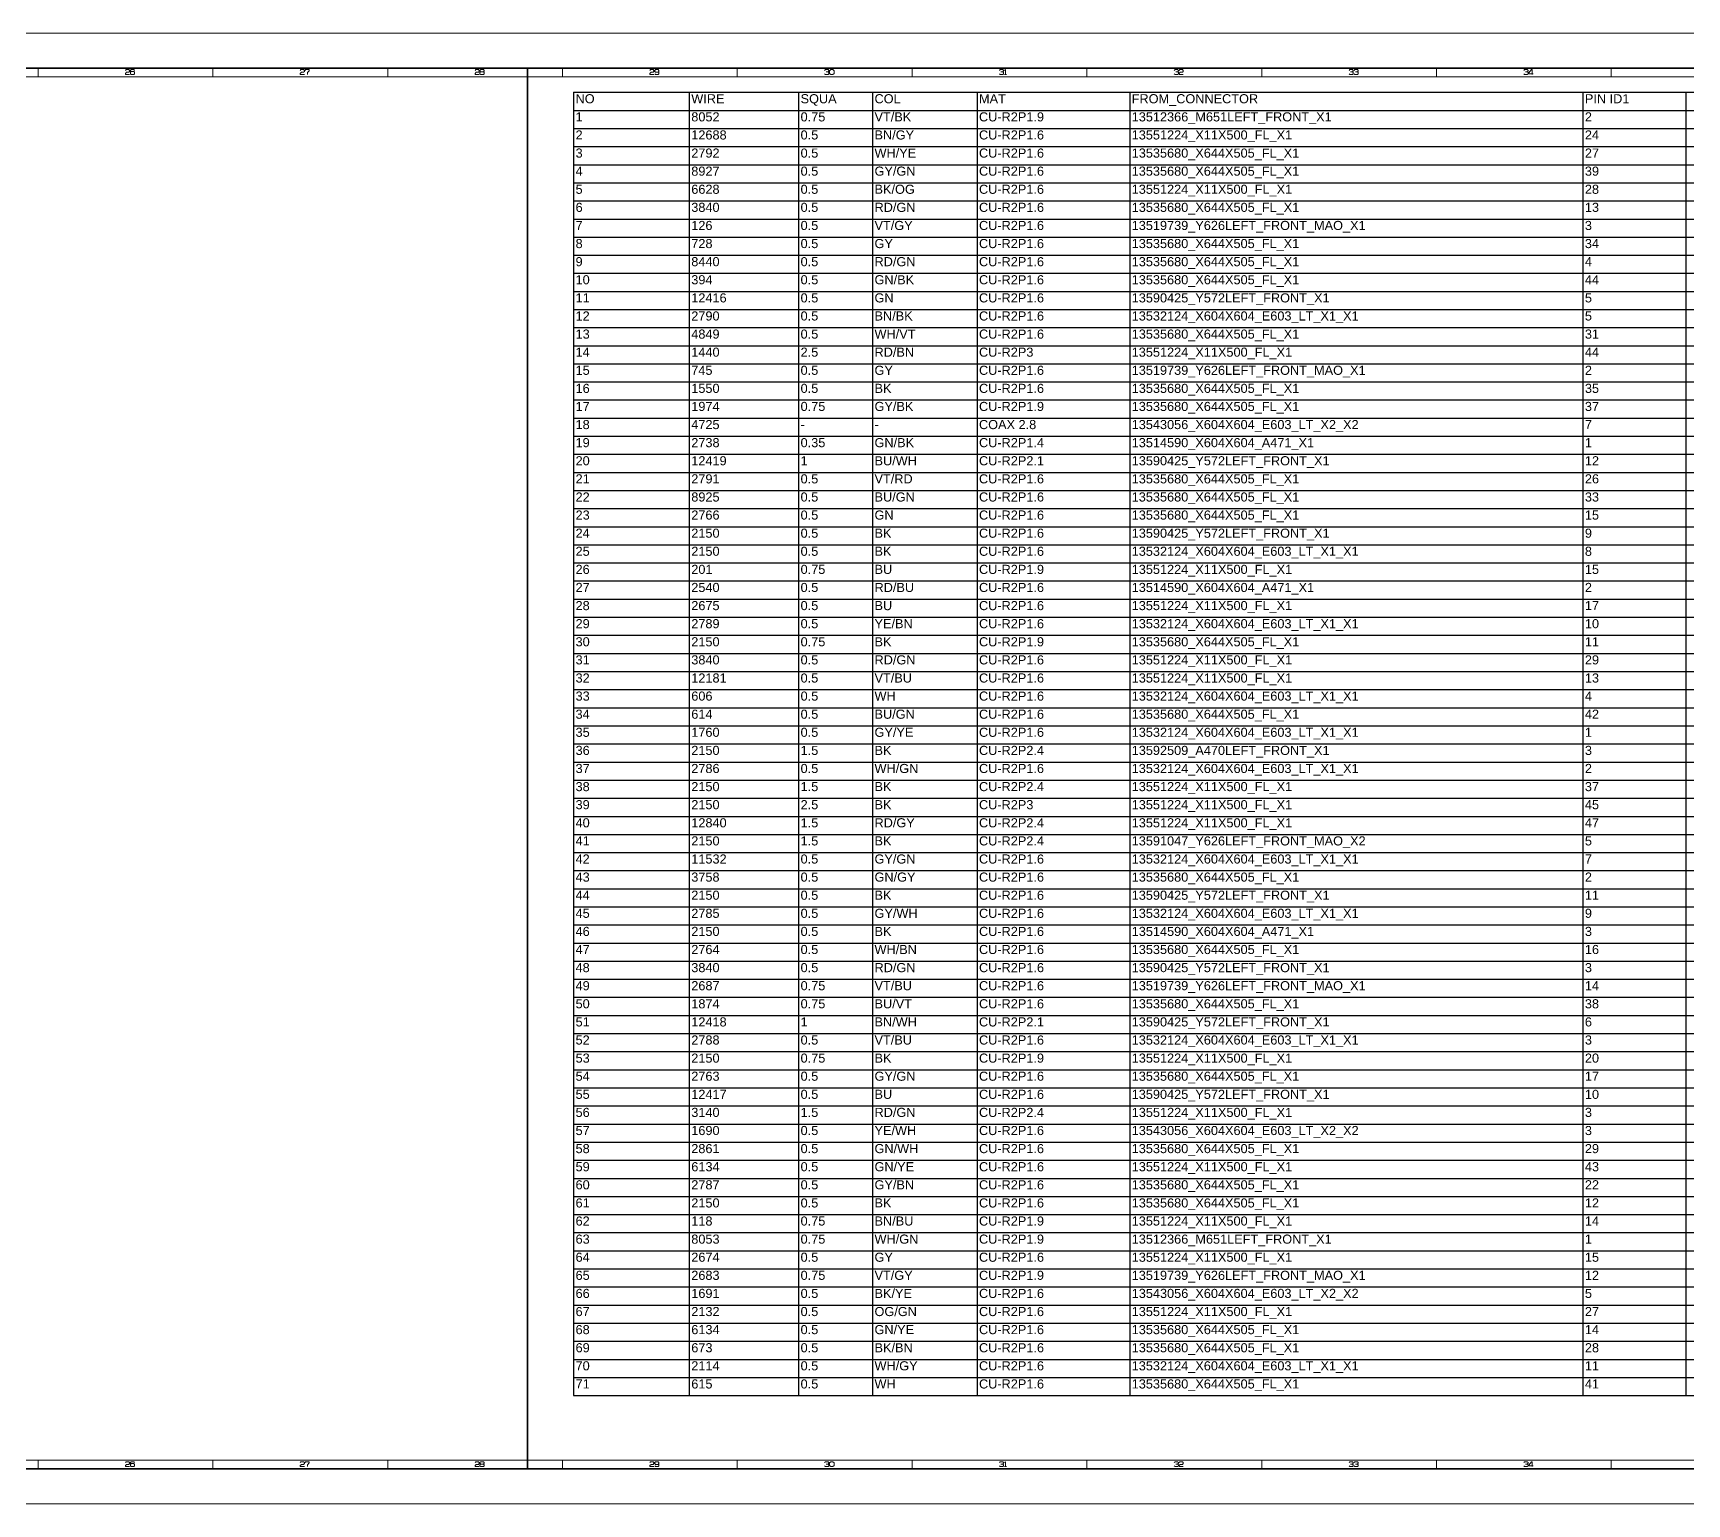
# Model space of a CAD drawing. Header units: millimetres. Extents: x 0 to 174, y 0 to 33.
# Drawn here: x 99.1 to 136.35, y 0 to 33.11 of the extents above; entities that cross this region are included whole.
import ezdxf

# ---------------------------------------------------------------- set-up
doc = ezdxf.new("R2010")
doc.units = ezdxf.units.MM
doc.layers.add('CIRCUIT_TABLE_GRID', color=7, linetype='Continuous')
doc.layers.add('CIRCUIT_TABLE_TEXT', color=7, linetype='Continuous')
doc.layers.add('PDF_Geomertry', color=7, linetype='Continuous', true_color=0x405f80)
doc.styles.get("Standard").update_dxf_attribs({"font": 'arial.ttf'})

msp = doc.modelspace()

# ---------------------------------------------------------------- linework, layer by layer
at = {"layer": 'CIRCUIT_TABLE_GRID'}
for p, q in [((111.274, 31.779), (111.274, 2.44)), ((111.274, 31.779), (154.857, 31.779)), ((113.88, 31.779), (113.88, 2.44)), ((116.342, 31.779), (116.342, 2.44)), ((118.007, 31.779), (118.007, 2.44)), ((120.36, 31.779), (120.36, 2.44)), ((123.799, 31.779), (123.799, 2.44)), ((134.006, 31.779), (134.006, 2.44)), ((136.323, 31.779), (136.323, 2.44)), ((111.274, 31.371), (154.857, 31.371)), ((111.274, 30.964), (154.857, 30.964)), ((111.274, 30.556), (154.857, 30.556)), ((111.274, 30.149), (154.857, 30.149)), ((111.274, 29.741), (154.857, 29.741)), ((111.274, 29.334), (154.857, 29.334)), ((111.274, 28.926), (154.857, 28.926)), ((111.274, 28.519), (154.857, 28.519)), ((111.274, 28.111), (154.857, 28.111)), ((111.274, 27.704), (154.857, 27.704)), ((111.274, 27.296), (154.857, 27.296)), ((111.274, 26.889), (154.857, 26.889)), ((111.274, 26.481), (154.857, 26.481)), ((111.274, 26.074), (154.857, 26.074)), ((111.274, 25.666), (154.857, 25.666)), ((111.274, 25.259), (154.857, 25.259)), ((111.274, 24.852), (154.857, 24.852)), ((111.274, 24.444), (154.857, 24.444)), ((111.274, 24.037), (154.857, 24.037)), ((111.274, 23.629), (154.857, 23.629)), ((111.274, 23.222), (154.857, 23.222)), ((111.274, 22.814), (154.857, 22.814)), ((111.274, 22.407), (154.857, 22.407)), ((111.274, 21.999), (154.857, 21.999)), ((111.274, 21.592), (154.857, 21.592)), ((111.274, 21.184), (154.857, 21.184)), ((111.274, 20.777), (154.857, 20.777)), ((111.274, 20.369), (154.857, 20.369)), ((111.274, 19.962), (154.857, 19.962)), ((111.274, 19.554), (154.857, 19.554)), ((111.274, 19.147), (154.857, 19.147)), ((111.274, 18.739), (154.857, 18.739)), ((111.274, 18.332), (154.857, 18.332)), ((111.274, 17.924), (154.857, 17.924)), ((111.274, 17.517), (154.857, 17.517)), ((111.274, 17.109), (154.857, 17.109)), ((111.274, 16.702), (154.857, 16.702)), ((111.274, 16.294), (154.857, 16.294)), ((111.274, 15.887), (154.857, 15.887)), ((111.274, 15.479), (154.857, 15.479)), ((111.274, 15.072), (154.857, 15.072)), ((111.274, 14.664), (154.857, 14.664)), ((111.274, 14.257), (154.857, 14.257)), ((111.274, 13.849), (154.857, 13.849)), ((111.274, 13.442), (154.857, 13.442)), ((111.274, 13.034), (154.857, 13.034)), ((111.274, 12.627), (154.857, 12.627)), ((111.274, 12.219), (154.857, 12.219)), ((111.274, 11.812), (154.857, 11.812)), ((111.274, 11.405), (154.857, 11.405)), ((111.274, 10.997), (154.857, 10.997)), ((111.274, 10.59), (154.857, 10.59)), ((111.274, 10.182), (154.857, 10.182)), ((111.274, 9.775), (154.857, 9.775)), ((111.274, 9.367), (154.857, 9.367)), ((111.274, 8.96), (154.857, 8.96)), ((111.274, 8.552), (154.857, 8.552)), ((111.274, 8.145), (154.857, 8.145)), ((111.274, 7.737), (154.857, 7.737)), ((111.274, 7.33), (154.857, 7.33)), ((111.274, 6.922), (154.857, 6.922)), ((111.274, 6.515), (154.857, 6.515)), ((111.274, 6.107), (154.857, 6.107)), ((111.274, 5.7), (154.857, 5.7)), ((111.274, 5.292), (154.857, 5.292)), ((111.274, 4.885), (154.857, 4.885)), ((111.274, 4.477), (154.857, 4.477)), ((111.274, 4.07), (154.857, 4.07)), ((111.274, 3.662), (154.857, 3.662)), ((111.274, 3.255), (154.857, 3.255)), ((111.274, 2.847), (154.857, 2.847)), ((111.274, 2.44), (154.857, 2.44))]:
    msp.add_line(p, q, dxfattribs=at)
at = {"layer": 'PDF_Geomertry', "color": 7, "lineweight": 13}
for points in [[(0, 33.111), (173.622, 33.111)], [(173.622, 33.111), (173.622, 0.001), (0, 0.001), (0, 33.111)], [(99.213, 32.127), (99.213, 32.324)], [(101.181, 32.272), (101.198, 32.288), (101.257, 32.288), (101.274, 32.272), (101.274, 32.246), (101.257, 32.229), (101.206, 32.229), (101.181, 32.204), (101.181, 32.179), (101.274, 32.179)], [(101.384, 32.272), (101.367, 32.288), (101.308, 32.288), (101.292, 32.272), (101.292, 32.196), (101.308, 32.179), (101.367, 32.179), (101.384, 32.196), (101.384, 32.229), (101.367, 32.246), (101.308, 32.246), (101.292, 32.229)], [(103.15, 32.127), (103.15, 32.324)], [(105.118, 32.272), (105.135, 32.288), (105.194, 32.288), (105.211, 32.272), (105.211, 32.246), (105.194, 32.229), (105.143, 32.229), (105.118, 32.204), (105.118, 32.179), (105.211, 32.179)], [(105.229, 32.263), (105.229, 32.288), (105.321, 32.288), (105.321, 32.263), (105.279, 32.221), (105.279, 32.179)], [(107.087, 32.127), (107.087, 32.324)], [(109.055, 32.272), (109.072, 32.288), (109.131, 32.288), (109.148, 32.272), (109.148, 32.246), (109.131, 32.229), (109.08, 32.229), (109.055, 32.204), (109.055, 32.179), (109.148, 32.179)], [(109.183, 32.238), (109.166, 32.221), (109.166, 32.196), (109.183, 32.179), (109.242, 32.179), (109.258, 32.196), (109.258, 32.221), (109.242, 32.238)], [(111.024, 32.127), (111.024, 32.324)], [(112.992, 32.272), (113.009, 32.288), (113.068, 32.288), (113.085, 32.272), (113.085, 32.246), (113.068, 32.229), (113.018, 32.229), (112.992, 32.204), (112.992, 32.179), (113.085, 32.179)], [(113.195, 32.246), (113.179, 32.229), (113.12, 32.229), (113.103, 32.246), (113.103, 32.272), (113.12, 32.288), (113.179, 32.288), (113.195, 32.272), (113.195, 32.196), (113.179, 32.179), (113.12, 32.179), (113.103, 32.196)], [(114.961, 32.127), (114.961, 32.324)], [(116.929, 32.272), (116.946, 32.288), (117.005, 32.288), (117.022, 32.272), (117.022, 32.255), (117.005, 32.238), (116.963, 32.238), (117.005, 32.238), (117.022, 32.221), (117.022, 32.196), (117.005, 32.179), (116.946, 32.179), (116.929, 32.196)], [(118.898, 32.127), (118.898, 32.324)], [(120.866, 32.272), (120.883, 32.288), (120.942, 32.288), (120.959, 32.272), (120.959, 32.255), (120.942, 32.238), (120.9, 32.238), (120.942, 32.238), (120.959, 32.221), (120.959, 32.196), (120.942, 32.179), (120.883, 32.179), (120.866, 32.196)], [(120.977, 32.272), (121.002, 32.288), (121.002, 32.179)], [(120.977, 32.179), (121.027, 32.179)], [(122.835, 32.127), (122.835, 32.324)], [(124.803, 32.272), (124.82, 32.288), (124.879, 32.288), (124.896, 32.272), (124.896, 32.255), (124.879, 32.238), (124.837, 32.238), (124.879, 32.238), (124.896, 32.221), (124.896, 32.196), (124.879, 32.179), (124.82, 32.179), (124.803, 32.196)], [(124.914, 32.272), (124.931, 32.288), (124.99, 32.288), (125.007, 32.272), (125.007, 32.246), (124.99, 32.229), (124.939, 32.229), (124.914, 32.204), (124.914, 32.179), (125.007, 32.179)], [(126.772, 32.127), (126.772, 32.324)], [(128.74, 32.272), (128.757, 32.288), (128.816, 32.288), (128.833, 32.272), (128.833, 32.255), (128.816, 32.238), (128.774, 32.238), (128.816, 32.238), (128.833, 32.221), (128.833, 32.196), (128.816, 32.179), (128.757, 32.179), (128.74, 32.196)], [(128.851, 32.272), (128.868, 32.288), (128.927, 32.288), (128.943, 32.272), (128.943, 32.255), (128.927, 32.238), (128.884, 32.238), (128.927, 32.238), (128.943, 32.221), (128.943, 32.196), (128.927, 32.179), (128.868, 32.179), (128.851, 32.196)], [(130.709, 32.127), (130.709, 32.324)], [(132.677, 32.272), (132.694, 32.288), (132.753, 32.288), (132.77, 32.272), (132.77, 32.255), (132.753, 32.238), (132.711, 32.238), (132.753, 32.238), (132.77, 32.221), (132.77, 32.196), (132.753, 32.179), (132.694, 32.179), (132.677, 32.196)], [(132.864, 32.179), (132.864, 32.288), (132.847, 32.288), (132.788, 32.213), (132.788, 32.196), (132.889, 32.196)], [(134.646, 32.127), (134.646, 32.324)], [(99.213, 0.985), (99.213, 0.788)], [(101.181, 0.933), (101.198, 0.95), (101.257, 0.95), (101.274, 0.933), (101.274, 0.908), (101.257, 0.891), (101.206, 0.891), (101.181, 0.866), (101.181, 0.84), (101.274, 0.84)], [(101.384, 0.933), (101.367, 0.95), (101.308, 0.95), (101.292, 0.933), (101.292, 0.857), (101.308, 0.84), (101.367, 0.84), (101.384, 0.857), (101.384, 0.891), (101.367, 0.908), (101.308, 0.908), (101.292, 0.891)], [(103.15, 0.985), (103.15, 0.788)], [(105.118, 0.933), (105.135, 0.95), (105.194, 0.95), (105.211, 0.933), (105.211, 0.908), (105.194, 0.891), (105.143, 0.891), (105.118, 0.866), (105.118, 0.84), (105.211, 0.84)], [(105.229, 0.925), (105.229, 0.95), (105.321, 0.95), (105.321, 0.925), (105.279, 0.883), (105.279, 0.84)], [(107.087, 0.985), (107.087, 0.788)], [(109.055, 0.933), (109.072, 0.95), (109.131, 0.95), (109.148, 0.933), (109.148, 0.908), (109.131, 0.891), (109.08, 0.891), (109.055, 0.866), (109.055, 0.84), (109.148, 0.84)], [(109.183, 0.899), (109.166, 0.883), (109.166, 0.857), (109.183, 0.84), (109.242, 0.84), (109.258, 0.857), (109.258, 0.883), (109.242, 0.899)], [(111.024, 0.985), (111.024, 0.788)], [(112.992, 0.933), (113.009, 0.95), (113.068, 0.95), (113.085, 0.933), (113.085, 0.908), (113.068, 0.891), (113.018, 0.891), (112.992, 0.866), (112.992, 0.84), (113.085, 0.84)], [(113.195, 0.908), (113.179, 0.891), (113.12, 0.891), (113.103, 0.908), (113.103, 0.933), (113.12, 0.95), (113.179, 0.95), (113.195, 0.933), (113.195, 0.857), (113.179, 0.84), (113.12, 0.84), (113.103, 0.857)], [(114.961, 0.985), (114.961, 0.788)], [(116.929, 0.933), (116.946, 0.95), (117.005, 0.95), (117.022, 0.933), (117.022, 0.916), (117.005, 0.899), (116.963, 0.899), (117.005, 0.899), (117.022, 0.883), (117.022, 0.857), (117.005, 0.84), (116.946, 0.84), (116.929, 0.857)], [(118.898, 0.985), (118.898, 0.788)], [(120.866, 0.933), (120.883, 0.95), (120.942, 0.95), (120.959, 0.933), (120.959, 0.916), (120.942, 0.899), (120.9, 0.899), (120.942, 0.899), (120.959, 0.883), (120.959, 0.857), (120.942, 0.84), (120.883, 0.84), (120.866, 0.857)], [(120.977, 0.933), (121.002, 0.95), (121.002, 0.84)], [(120.977, 0.84), (121.027, 0.84)], [(122.835, 0.985), (122.835, 0.788)], [(124.803, 0.933), (124.82, 0.95), (124.879, 0.95), (124.896, 0.933), (124.896, 0.916), (124.879, 0.899), (124.837, 0.899), (124.879, 0.899), (124.896, 0.883), (124.896, 0.857), (124.879, 0.84), (124.82, 0.84), (124.803, 0.857)], [(124.914, 0.933), (124.931, 0.95), (124.99, 0.95), (125.007, 0.933), (125.007, 0.908), (124.99, 0.891), (124.939, 0.891), (124.914, 0.866), (124.914, 0.84), (125.007, 0.84)], [(126.772, 0.985), (126.772, 0.788)], [(128.74, 0.933), (128.757, 0.95), (128.816, 0.95), (128.833, 0.933), (128.833, 0.916), (128.816, 0.899), (128.774, 0.899), (128.816, 0.899), (128.833, 0.883), (128.833, 0.857), (128.816, 0.84), (128.757, 0.84), (128.74, 0.857)], [(128.851, 0.933), (128.868, 0.95), (128.927, 0.95), (128.943, 0.933), (128.943, 0.916), (128.927, 0.899), (128.884, 0.899), (128.927, 0.899), (128.943, 0.883), (128.943, 0.857), (128.927, 0.84), (128.868, 0.84), (128.851, 0.857)], [(130.709, 0.985), (130.709, 0.788)], [(132.677, 0.933), (132.694, 0.95), (132.753, 0.95), (132.77, 0.933), (132.77, 0.916), (132.753, 0.899), (132.711, 0.899), (132.753, 0.899), (132.77, 0.883), (132.77, 0.857), (132.753, 0.84), (132.694, 0.84), (132.677, 0.857)], [(132.864, 0.84), (132.864, 0.95), (132.847, 0.95), (132.788, 0.874), (132.788, 0.857), (132.889, 0.857)], [(134.646, 0.985), (134.646, 0.788)]]:
    msp.add_lwpolyline(points, dxfattribs=at)
at = {"layer": 'PDF_Geomertry', "color": 7, "lineweight": 35}
msp.add_lwpolyline([(0.787, 0.788), (0.787, 32.324), (172.835, 32.324), (172.835, 0.788)], close=True, dxfattribs=at)
at = {"layer": 'PDF_Geomertry', "color": 7, "lineweight": 13}
for points in [[(0.984, 0.985), (0.984, 32.127), (172.638, 32.127), (172.638, 0.985)], [(109.183, 32.288), (109.242, 32.288), (109.258, 32.272), (109.258, 32.255), (109.242, 32.238), (109.183, 32.238), (109.166, 32.255), (109.166, 32.272), (109.183, 32.288)], [(117.065, 32.288), (117.116, 32.288), (117.141, 32.263), (117.141, 32.204), (117.116, 32.179), (117.065, 32.179), (117.04, 32.204), (117.04, 32.263), (117.065, 32.288)], [(109.183, 0.95), (109.242, 0.95), (109.258, 0.933), (109.258, 0.916), (109.242, 0.899), (109.183, 0.899), (109.166, 0.916), (109.166, 0.933), (109.183, 0.95)], [(117.065, 0.95), (117.116, 0.95), (117.141, 0.925), (117.141, 0.866), (117.116, 0.84), (117.065, 0.84), (117.04, 0.866), (117.04, 0.925), (117.065, 0.95)]]:
    msp.add_lwpolyline(points, close=True, dxfattribs=at)
at = {"layer": 'PDF_Geomertry', "color": 7, "lineweight": 35}
msp.add_lwpolyline([(110.236, 0.788), (110.236, 32.324)], dxfattribs=at)

# ---------------------------------------------------------------- texts
at = {"layer": 'CIRCUIT_TABLE_TEXT', "char_height": 0.205, "attachment_point": 1}
for s, insert, width in [('NO', (111.319, 31.736), 2.52627), ('WIRE', (113.925, 31.736), 2.38148), ('SQUA', (116.387, 31.736), 1.58512), ('COL', (118.052, 31.736), 2.27288), ('MAT', (120.405, 31.736), 3.35883), ('FROM_CONNECTOR', (123.844, 31.736), 10.12789), ('PIN ID1', (134.051, 31.736), 2.23668), ('1', (111.319, 31.328), 2.52627), ('8052', (113.925, 31.328), 2.38148), ('0.75', (116.387, 31.328), 1.58512), ('VT/BK', (118.052, 31.328), 2.27288), ('CU-R2P1.9', (120.405, 31.328), 3.35883), ('13512366_M651LEFT_FRONT_X1', (123.844, 31.328), 10.12789), ('2', (134.051, 31.328), 2.23668), ('2', (111.319, 30.921), 2.52627), ('12688', (113.925, 30.921), 2.38148), ('0.5', (116.387, 30.921), 1.58512), ('BN/GY', (118.052, 30.921), 2.27288), ('CU-R2P1.6', (120.405, 30.921), 3.35883), ('13551224_X11X500_FL_X1', (123.844, 30.921), 10.12789), ('24', (134.051, 30.921), 2.23668), ('3', (111.319, 30.513), 2.52627), ('2792', (113.925, 30.513), 2.38148), ('0.5', (116.387, 30.513), 1.58512), ('WH/YE', (118.052, 30.513), 2.27288), ('CU-R2P1.6', (120.405, 30.513), 3.35883), ('13535680_X644X505_FL_X1', (123.844, 30.513), 10.12789), ('27', (134.051, 30.513), 2.23668), ('4', (111.319, 30.106), 2.52627), ('8927', (113.925, 30.106), 2.38148), ('0.5', (116.387, 30.106), 1.58512), ('GY/GN', (118.052, 30.106), 2.27288), ('CU-R2P1.6', (120.405, 30.106), 3.35883), ('13535680_X644X505_FL_X1', (123.844, 30.106), 10.12789), ('39', (134.051, 30.106), 2.23668), ('5', (111.319, 29.698), 2.52627), ('6628', (113.925, 29.698), 2.38148), ('0.5', (116.387, 29.698), 1.58512), ('BK/OG', (118.052, 29.698), 2.27288), ('CU-R2P1.6', (120.405, 29.698), 3.35883), ('13551224_X11X500_FL_X1', (123.844, 29.698), 10.12789), ('28', (134.051, 29.698), 2.23668), ('6', (111.319, 29.291), 2.52627), ('3840', (113.925, 29.291), 2.38148), ('0.5', (116.387, 29.291), 1.58512), ('RD/GN', (118.052, 29.291), 2.27288), ('CU-R2P1.6', (120.405, 29.291), 3.35883), ('13535680_X644X505_FL_X1', (123.844, 29.291), 10.12789), ('13', (134.051, 29.291), 2.23668), ('7', (111.319, 28.883), 2.52627), ('126', (113.925, 28.883), 2.38148), ('0.5', (116.387, 28.883), 1.58512), ('VT/GY', (118.052, 28.883), 2.27288), ('CU-R2P1.6', (120.405, 28.883), 3.35883), ('13519739_Y626LEFT_FRONT_MAO_X1', (123.844, 28.883), 10.12789), ('3', (134.051, 28.883), 2.23668), ('8', (111.319, 28.476), 2.52627), ('728', (113.925, 28.476), 2.38148), ('0.5', (116.387, 28.476), 1.58512), ('GY', (118.052, 28.476), 2.27288), ('CU-R2P1.6', (120.405, 28.476), 3.35883), ('13535680_X644X505_FL_X1', (123.844, 28.476), 10.12789), ('34', (134.051, 28.476), 2.23668), ('9', (111.319, 28.068), 2.52627), ('8440', (113.925, 28.068), 2.38148), ('0.5', (116.387, 28.068), 1.58512), ('RD/GN', (118.052, 28.068), 2.27288), ('CU-R2P1.6', (120.405, 28.068), 3.35883), ('13535680_X644X505_FL_X1', (123.844, 28.068), 10.12789), ('4', (134.051, 28.068), 2.23668), ('10', (111.319, 27.661), 2.52627), ('394', (113.925, 27.661), 2.38148), ('0.5', (116.387, 27.661), 1.58512), ('GN/BK', (118.052, 27.661), 2.27288), ('CU-R2P1.6', (120.405, 27.661), 3.35883), ('13535680_X644X505_FL_X1', (123.844, 27.661), 10.12789), ('44', (134.051, 27.661), 2.23668), ('11', (111.319, 27.253), 2.52627), ('12416', (113.925, 27.253), 2.38148), ('0.5', (116.387, 27.253), 1.58512), ('GN', (118.052, 27.253), 2.27288), ('CU-R2P1.6', (120.405, 27.253), 3.35883), ('13590425_Y572LEFT_FRONT_X1', (123.844, 27.253), 10.12789), ('5', (134.051, 27.253), 2.23668), ('12', (111.319, 26.846), 2.52627), ('2790', (113.925, 26.846), 2.38148), ('0.5', (116.387, 26.846), 1.58512), ('BN/BK', (118.052, 26.846), 2.27288), ('CU-R2P1.6', (120.405, 26.846), 3.35883), ('13532124_X604X604_E603_LT_X1_X1', (123.844, 26.846), 10.12789), ('5', (134.051, 26.846), 2.23668), ('WH/VT', (118.052, 26.438), 2.27288), ('13', (111.319, 26.438), 2.52627), ('4849', (113.925, 26.438), 2.38148), ('0.5', (116.387, 26.438), 1.58512), ('CU-R2P1.6', (120.405, 26.438), 3.35883), ('13535680_X644X505_FL_X1', (123.844, 26.438), 10.12789), ('31', (134.051, 26.438), 2.23668), ('14', (111.319, 26.031), 2.52627), ('1440', (113.925, 26.031), 2.38148), ('2.5', (116.387, 26.031), 1.58512), ('RD/BN', (118.052, 26.031), 2.27288), ('CU-R2P3', (120.405, 26.031), 3.35883), ('13551224_X11X500_FL_X1', (123.844, 26.031), 10.12789), ('44', (134.051, 26.031), 2.23668), ('15', (111.319, 25.623), 2.52627), ('745', (113.925, 25.623), 2.38148), ('0.5', (116.387, 25.623), 1.58512), ('GY', (118.052, 25.623), 2.27288), ('CU-R2P1.6', (120.405, 25.623), 3.35883), ('13519739_Y626LEFT_FRONT_MAO_X1', (123.844, 25.623), 10.12789), ('2', (134.051, 25.623), 2.23668), ('16', (111.319, 25.216), 2.52627), ('1550', (113.925, 25.216), 2.38148), ('0.5', (116.387, 25.216), 1.58512), ('BK', (118.052, 25.216), 2.27288), ('CU-R2P1.6', (120.405, 25.216), 3.35883), ('13535680_X644X505_FL_X1', (123.844, 25.216), 10.12789), ('35', (134.051, 25.216), 2.23668), ('17', (111.319, 24.809), 2.52627), ('1974', (113.925, 24.809), 2.38148), ('0.75', (116.387, 24.809), 1.58512), ('GY/BK', (118.052, 24.809), 2.27288), ('CU-R2P1.9', (120.405, 24.809), 3.35883), ('13535680_X644X505_FL_X1', (123.844, 24.809), 10.12789), ('37', (134.051, 24.809), 2.23668), ('18', (111.319, 24.401), 2.52627), ('4725', (113.925, 24.401), 2.38148), ('-', (116.387, 24.401), 1.58512), ('-', (118.052, 24.401), 2.27288), ('COAX 2.8', (120.405, 24.401), 3.35883), ('13543056_X604X604_E603_LT_X2_X2', (123.844, 24.401), 10.12789), ('7', (134.051, 24.401), 2.23668), ('19', (111.319, 23.994), 2.52627), ('2738', (113.925, 23.994), 2.38148), ('0.35', (116.387, 23.994), 1.58512), ('GN/BK', (118.052, 23.994), 2.27288), ('CU-R2P1.4', (120.405, 23.994), 3.35883), ('13514590_X604X604_A471_X1', (123.844, 23.994), 10.12789), ('1', (134.051, 23.994), 2.23668), ('20', (111.319, 23.586), 2.52627), ('12419', (113.925, 23.586), 2.38148), ('1', (116.387, 23.586), 1.58512), ('BU/WH', (118.052, 23.586), 2.27288), ('CU-R2P2.1', (120.405, 23.586), 3.35883), ('13590425_Y572LEFT_FRONT_X1', (123.844, 23.586), 10.12789), ('12', (134.051, 23.586), 2.23668), ('21', (111.319, 23.179), 2.52627), ('2791', (113.925, 23.179), 2.38148), ('0.5', (116.387, 23.179), 1.58512), ('VT/RD', (118.052, 23.179), 2.27288), ('CU-R2P1.6', (120.405, 23.179), 3.35883), ('13535680_X644X505_FL_X1', (123.844, 23.179), 10.12789), ('26', (134.051, 23.179), 2.23668), ('22', (111.319, 22.771), 2.52627), ('8925', (113.925, 22.771), 2.38148), ('0.5', (116.387, 22.771), 1.58512), ('BU/GN', (118.052, 22.771), 2.27288), ('CU-R2P1.6', (120.405, 22.771), 3.35883), ('13535680_X644X505_FL_X1', (123.844, 22.771), 10.12789), ('33', (134.051, 22.771), 2.23668), ('23', (111.319, 22.364), 2.52627), ('2766', (113.925, 22.364), 2.38148), ('0.5', (116.387, 22.364), 1.58512), ('GN', (118.052, 22.364), 2.27288), ('CU-R2P1.6', (120.405, 22.364), 3.35883), ('13535680_X644X505_FL_X1', (123.844, 22.364), 10.12789), ('15', (134.051, 22.364), 2.23668), ('24', (111.319, 21.956), 2.52627), ('2150', (113.925, 21.956), 2.38148), ('0.5', (116.387, 21.956), 1.58512), ('BK', (118.052, 21.956), 2.27288), ('CU-R2P1.6', (120.405, 21.956), 3.35883), ('13590425_Y572LEFT_FRONT_X1', (123.844, 21.956), 10.12789), ('9', (134.051, 21.956), 2.23668), ('25', (111.319, 21.549), 2.52627), ('2150', (113.925, 21.549), 2.38148), ('0.5', (116.387, 21.549), 1.58512), ('BK', (118.052, 21.549), 2.27288), ('CU-R2P1.6', (120.405, 21.549), 3.35883), ('13532124_X604X604_E603_LT_X1_X1', (123.844, 21.549), 10.12789), ('8', (134.051, 21.549), 2.23668), ('26', (111.319, 21.141), 2.52627), ('201', (113.925, 21.141), 2.38148), ('0.75', (116.387, 21.141), 1.58512), ('BU', (118.052, 21.141), 2.27288), ('CU-R2P1.9', (120.405, 21.141), 3.35883), ('13551224_X11X500_FL_X1', (123.844, 21.141), 10.12789), ('15', (134.051, 21.141), 2.23668), ('27', (111.319, 20.734), 2.52627), ('2540', (113.925, 20.734), 2.38148), ('0.5', (116.387, 20.734), 1.58512), ('RD/BU', (118.052, 20.734), 2.27288), ('CU-R2P1.6', (120.405, 20.734), 3.35883), ('13514590_X604X604_A471_X1', (123.844, 20.734), 10.12789), ('2', (134.051, 20.734), 2.23668), ('28', (111.319, 20.326), 2.52627), ('2675', (113.925, 20.326), 2.38148), ('0.5', (116.387, 20.326), 1.58512), ('BU', (118.052, 20.326), 2.27288), ('CU-R2P1.6', (120.405, 20.326), 3.35883), ('13551224_X11X500_FL_X1', (123.844, 20.326), 10.12789), ('17', (134.051, 20.326), 2.23668), ('29', (111.319, 19.919), 2.52627), ('2789', (113.925, 19.919), 2.38148), ('0.5', (116.387, 19.919), 1.58512), ('YE/BN', (118.052, 19.919), 2.27288), ('CU-R2P1.6', (120.405, 19.919), 3.35883), ('13532124_X604X604_E603_LT_X1_X1', (123.844, 19.919), 10.12789), ('10', (134.051, 19.919), 2.23668), ('30', (111.319, 19.511), 2.52627), ('2150', (113.925, 19.511), 2.38148), ('0.75', (116.387, 19.511), 1.58512), ('BK', (118.052, 19.511), 2.27288), ('CU-R2P1.9', (120.405, 19.511), 3.35883), ('13535680_X644X505_FL_X1', (123.844, 19.511), 10.12789), ('11', (134.051, 19.511), 2.23668), ('31', (111.319, 19.104), 2.52627), ('3840', (113.925, 19.104), 2.38148), ('0.5', (116.387, 19.104), 1.58512), ('RD/GN', (118.052, 19.104), 2.27288), ('CU-R2P1.6', (120.405, 19.104), 3.35883), ('13551224_X11X500_FL_X1', (123.844, 19.104), 10.12789), ('29', (134.051, 19.104), 2.23668), ('32', (111.319, 18.696), 2.52627), ('12181', (113.925, 18.696), 2.38148), ('0.5', (116.387, 18.696), 1.58512), ('VT/BU', (118.052, 18.696), 2.27288), ('CU-R2P1.6', (120.405, 18.696), 3.35883), ('13551224_X11X500_FL_X1', (123.844, 18.696), 10.12789), ('13', (134.051, 18.696), 2.23668), ('33', (111.319, 18.289), 2.52627), ('606', (113.925, 18.289), 2.38148), ('0.5', (116.387, 18.289), 1.58512), ('WH', (118.052, 18.289), 2.27288), ('CU-R2P1.6', (120.405, 18.289), 3.35883), ('13532124_X604X604_E603_LT_X1_X1', (123.844, 18.289), 10.12789), ('4', (134.051, 18.289), 2.23668), ('34', (111.319, 17.881), 2.52627), ('614', (113.925, 17.881), 2.38148), ('0.5', (116.387, 17.881), 1.58512), ('BU/GN', (118.052, 17.881), 2.27288), ('CU-R2P1.6', (120.405, 17.881), 3.35883), ('13535680_X644X505_FL_X1', (123.844, 17.881), 10.12789), ('42', (134.051, 17.881), 2.23668), ('35', (111.319, 17.474), 2.52627), ('1760', (113.925, 17.474), 2.38148), ('0.5', (116.387, 17.474), 1.58512), ('GY/YE', (118.052, 17.474), 2.27288), ('CU-R2P1.6', (120.405, 17.474), 3.35883), ('13532124_X604X604_E603_LT_X1_X1', (123.844, 17.474), 10.12789), ('1', (134.051, 17.474), 2.23668), ('36', (111.319, 17.066), 2.52627), ('2150', (113.925, 17.066), 2.38148), ('1.5', (116.387, 17.066), 1.58512), ('BK', (118.052, 17.066), 2.27288), ('CU-R2P2.4', (120.405, 17.066), 3.35883), ('13592509_A470LEFT_FRONT_X1', (123.844, 17.066), 10.12789), ('3', (134.051, 17.066), 2.23668), ('37', (111.319, 16.659), 2.52627), ('2786', (113.925, 16.659), 2.38148), ('0.5', (116.387, 16.659), 1.58512), ('WH/GN', (118.052, 16.659), 2.27288), ('CU-R2P1.6', (120.405, 16.659), 3.35883), ('13532124_X604X604_E603_LT_X1_X1', (123.844, 16.659), 10.12789), ('2', (134.051, 16.659), 2.23668), ('38', (111.319, 16.251), 2.52627), ('2150', (113.925, 16.251), 2.38148), ('1.5', (116.387, 16.251), 1.58512), ('BK', (118.052, 16.251), 2.27288), ('CU-R2P2.4', (120.405, 16.251), 3.35883), ('13551224_X11X500_FL_X1', (123.844, 16.251), 10.12789), ('37', (134.051, 16.251), 2.23668), ('39', (111.319, 15.844), 2.52627), ('2150', (113.925, 15.844), 2.38148), ('2.5', (116.387, 15.844), 1.58512), ('BK', (118.052, 15.844), 2.27288), ('CU-R2P3', (120.405, 15.844), 3.35883), ('13551224_X11X500_FL_X1', (123.844, 15.844), 10.12789), ('45', (134.051, 15.844), 2.23668), ('40', (111.319, 15.436), 2.52627), ('12840', (113.925, 15.436), 2.38148), ('1.5', (116.387, 15.436), 1.58512), ('RD/GY', (118.052, 15.436), 2.27288), ('CU-R2P2.4', (120.405, 15.436), 3.35883), ('13551224_X11X500_FL_X1', (123.844, 15.436), 10.12789), ('47', (134.051, 15.436), 2.23668), ('41', (111.319, 15.029), 2.52627), ('2150', (113.925, 15.029), 2.38148), ('1.5', (116.387, 15.029), 1.58512), ('BK', (118.052, 15.029), 2.27288), ('CU-R2P2.4', (120.405, 15.029), 3.35883), ('13591047_Y626LEFT_FRONT_MAO_X2', (123.844, 15.029), 10.12789), ('5', (134.051, 15.029), 2.23668), ('42', (111.319, 14.621), 2.52627), ('11532', (113.925, 14.621), 2.38148), ('0.5', (116.387, 14.621), 1.58512), ('GY/GN', (118.052, 14.621), 2.27288), ('CU-R2P1.6', (120.405, 14.621), 3.35883), ('13532124_X604X604_E603_LT_X1_X1', (123.844, 14.621), 10.12789), ('7', (134.051, 14.621), 2.23668), ('43', (111.319, 14.214), 2.52627), ('3758', (113.925, 14.214), 2.38148), ('0.5', (116.387, 14.214), 1.58512), ('GN/GY', (118.052, 14.214), 2.27288), ('CU-R2P1.6', (120.405, 14.214), 3.35883), ('13535680_X644X505_FL_X1', (123.844, 14.214), 10.12789), ('2', (134.051, 14.214), 2.23668), ('44', (111.319, 13.806), 2.52627), ('2150', (113.925, 13.806), 2.38148), ('0.5', (116.387, 13.806), 1.58512), ('BK', (118.052, 13.806), 2.27288), ('CU-R2P1.6', (120.405, 13.806), 3.35883), ('13590425_Y572LEFT_FRONT_X1', (123.844, 13.806), 10.12789), ('11', (134.051, 13.806), 2.23668), ('GY/WH', (118.052, 13.399), 2.27288), ('45', (111.319, 13.399), 2.52627), ('2785', (113.925, 13.399), 2.38148), ('0.5', (116.387, 13.399), 1.58512), ('CU-R2P1.6', (120.405, 13.399), 3.35883), ('13532124_X604X604_E603_LT_X1_X1', (123.844, 13.399), 10.12789), ('9', (134.051, 13.399), 2.23668), ('46', (111.319, 12.991), 2.52627), ('2150', (113.925, 12.991), 2.38148), ('0.5', (116.387, 12.991), 1.58512), ('BK', (118.052, 12.991), 2.27288), ('CU-R2P1.6', (120.405, 12.991), 3.35883), ('13514590_X604X604_A471_X1', (123.844, 12.991), 10.12789), ('3', (134.051, 12.991), 2.23668), ('47', (111.319, 12.584), 2.52627), ('2764', (113.925, 12.584), 2.38148), ('0.5', (116.387, 12.584), 1.58512), ('WH/BN', (118.052, 12.584), 2.27288), ('CU-R2P1.6', (120.405, 12.584), 3.35883), ('13535680_X644X505_FL_X1', (123.844, 12.584), 10.12789), ('16', (134.051, 12.584), 2.23668), ('48', (111.319, 12.176), 2.52627), ('3840', (113.925, 12.176), 2.38148), ('0.5', (116.387, 12.176), 1.58512), ('RD/GN', (118.052, 12.176), 2.27288), ('CU-R2P1.6', (120.405, 12.176), 3.35883), ('13590425_Y572LEFT_FRONT_X1', (123.844, 12.176), 10.12789), ('3', (134.051, 12.176), 2.23668), ('49', (111.319, 11.769), 2.52627), ('2687', (113.925, 11.769), 2.38148), ('0.75', (116.387, 11.769), 1.58512), ('VT/BU', (118.052, 11.769), 2.27288), ('CU-R2P1.6', (120.405, 11.769), 3.35883), ('13519739_Y626LEFT_FRONT_MAO_X1', (123.844, 11.769), 10.12789), ('14', (134.051, 11.769), 2.23668), ('50', (111.319, 11.362), 2.52627), ('1874', (113.925, 11.362), 2.38148), ('0.75', (116.387, 11.362), 1.58512), ('BU/VT', (118.052, 11.362), 2.27288), ('CU-R2P1.6', (120.405, 11.362), 3.35883), ('13535680_X644X505_FL_X1', (123.844, 11.362), 10.12789), ('38', (134.051, 11.362), 2.23668), ('51', (111.319, 10.954), 2.52627), ('12418', (113.925, 10.954), 2.38148), ('1', (116.387, 10.954), 1.58512), ('BN/WH', (118.052, 10.954), 2.27288), ('CU-R2P2.1', (120.405, 10.954), 3.35883), ('13590425_Y572LEFT_FRONT_X1', (123.844, 10.954), 10.12789), ('6', (134.051, 10.954), 2.23668), ('52', (111.319, 10.547), 2.52627), ('2788', (113.925, 10.547), 2.38148), ('0.5', (116.387, 10.547), 1.58512), ('VT/BU', (118.052, 10.547), 2.27288), ('CU-R2P1.6', (120.405, 10.547), 3.35883), ('13532124_X604X604_E603_LT_X1_X1', (123.844, 10.547), 10.12789), ('3', (134.051, 10.547), 2.23668), ('53', (111.319, 10.139), 2.52627), ('2150', (113.925, 10.139), 2.38148), ('0.75', (116.387, 10.139), 1.58512), ('BK', (118.052, 10.139), 2.27288), ('CU-R2P1.9', (120.405, 10.139), 3.35883), ('13551224_X11X500_FL_X1', (123.844, 10.139), 10.12789), ('20', (134.051, 10.139), 2.23668), ('54', (111.319, 9.732), 2.52627), ('2763', (113.925, 9.732), 2.38148), ('0.5', (116.387, 9.732), 1.58512), ('GY/GN', (118.052, 9.732), 2.27288), ('CU-R2P1.6', (120.405, 9.732), 3.35883), ('13535680_X644X505_FL_X1', (123.844, 9.732), 10.12789), ('17', (134.051, 9.732), 2.23668), ('55', (111.319, 9.324), 2.52627), ('12417', (113.925, 9.324), 2.38148), ('0.5', (116.387, 9.324), 1.58512), ('BU', (118.052, 9.324), 2.27288), ('CU-R2P1.6', (120.405, 9.324), 3.35883), ('13590425_Y572LEFT_FRONT_X1', (123.844, 9.324), 10.12789), ('10', (134.051, 9.324), 2.23668), ('56', (111.319, 8.917), 2.52627), ('3140', (113.925, 8.917), 2.38148), ('1.5', (116.387, 8.917), 1.58512), ('RD/GN', (118.052, 8.917), 2.27288), ('CU-R2P2.4', (120.405, 8.917), 3.35883), ('13551224_X11X500_FL_X1', (123.844, 8.917), 10.12789), ('3', (134.051, 8.917), 2.23668), ('57', (111.319, 8.509), 2.52627), ('1690', (113.925, 8.509), 2.38148), ('0.5', (116.387, 8.509), 1.58512), ('YE/WH', (118.052, 8.509), 2.27288), ('CU-R2P1.6', (120.405, 8.509), 3.35883), ('13543056_X604X604_E603_LT_X2_X2', (123.844, 8.509), 10.12789), ('3', (134.051, 8.509), 2.23668), ('58', (111.319, 8.102), 2.52627), ('2861', (113.925, 8.102), 2.38148), ('0.5', (116.387, 8.102), 1.58512), ('GN/WH', (118.052, 8.102), 2.27288), ('CU-R2P1.6', (120.405, 8.102), 3.35883), ('13535680_X644X505_FL_X1', (123.844, 8.102), 10.12789), ('29', (134.051, 8.102), 2.23668), ('59', (111.319, 7.694), 2.52627), ('6134', (113.925, 7.694), 2.38148), ('0.5', (116.387, 7.694), 1.58512), ('GN/YE', (118.052, 7.694), 2.27288), ('CU-R2P1.6', (120.405, 7.694), 3.35883), ('13551224_X11X500_FL_X1', (123.844, 7.694), 10.12789), ('43', (134.051, 7.694), 2.23668), ('60', (111.319, 7.287), 2.52627), ('2787', (113.925, 7.287), 2.38148), ('0.5', (116.387, 7.287), 1.58512), ('GY/BN', (118.052, 7.287), 2.27288), ('CU-R2P1.6', (120.405, 7.287), 3.35883), ('13535680_X644X505_FL_X1', (123.844, 7.287), 10.12789), ('22', (134.051, 7.287), 2.23668), ('61', (111.319, 6.879), 2.52627), ('2150', (113.925, 6.879), 2.38148), ('0.5', (116.387, 6.879), 1.58512), ('BK', (118.052, 6.879), 2.27288), ('CU-R2P1.6', (120.405, 6.879), 3.35883), ('13535680_X644X505_FL_X1', (123.844, 6.879), 10.12789), ('12', (134.051, 6.879), 2.23668), ('62', (111.319, 6.472), 2.52627), ('118', (113.925, 6.472), 2.38148), ('0.75', (116.387, 6.472), 1.58512), ('BN/BU', (118.052, 6.472), 2.27288), ('CU-R2P1.9', (120.405, 6.472), 3.35883), ('13551224_X11X500_FL_X1', (123.844, 6.472), 10.12789), ('14', (134.051, 6.472), 2.23668), ('63', (111.319, 6.064), 2.52627), ('8053', (113.925, 6.064), 2.38148), ('0.75', (116.387, 6.064), 1.58512), ('WH/GN', (118.052, 6.064), 2.27288), ('CU-R2P1.9', (120.405, 6.064), 3.35883), ('13512366_M651LEFT_FRONT_X1', (123.844, 6.064), 10.12789), ('1', (134.051, 6.064), 2.23668), ('64', (111.319, 5.657), 2.52627), ('2674', (113.925, 5.657), 2.38148), ('0.5', (116.387, 5.657), 1.58512), ('GY', (118.052, 5.657), 2.27288), ('CU-R2P1.6', (120.405, 5.657), 3.35883), ('13551224_X11X500_FL_X1', (123.844, 5.657), 10.12789), ('15', (134.051, 5.657), 2.23668), ('65', (111.319, 5.249), 2.52627), ('2683', (113.925, 5.249), 2.38148), ('0.75', (116.387, 5.249), 1.58512), ('VT/GY', (118.052, 5.249), 2.27288), ('CU-R2P1.9', (120.405, 5.249), 3.35883), ('13519739_Y626LEFT_FRONT_MAO_X1', (123.844, 5.249), 10.12789), ('12', (134.051, 5.249), 2.23668), ('66', (111.319, 4.842), 2.52627), ('1691', (113.925, 4.842), 2.38148), ('0.5', (116.387, 4.842), 1.58512), ('BK/YE', (118.052, 4.842), 2.27288), ('CU-R2P1.6', (120.405, 4.842), 3.35883), ('13543056_X604X604_E603_LT_X2_X2', (123.844, 4.842), 10.12789), ('5', (134.051, 4.842), 2.23668), ('67', (111.319, 4.434), 2.52627), ('2132', (113.925, 4.434), 2.38148), ('0.5', (116.387, 4.434), 1.58512), ('OG/GN', (118.052, 4.434), 2.27288), ('CU-R2P1.6', (120.405, 4.434), 3.35883), ('13551224_X11X500_FL_X1', (123.844, 4.434), 10.12789), ('27', (134.051, 4.434), 2.23668), ('68', (111.319, 4.027), 2.52627), ('6134', (113.925, 4.027), 2.38148), ('0.5', (116.387, 4.027), 1.58512), ('GN/YE', (118.052, 4.027), 2.27288), ('CU-R2P1.6', (120.405, 4.027), 3.35883), ('13535680_X644X505_FL_X1', (123.844, 4.027), 10.12789), ('14', (134.051, 4.027), 2.23668), ('69', (111.319, 3.619), 2.52627), ('673', (113.925, 3.619), 2.38148), ('0.5', (116.387, 3.619), 1.58512), ('BK/BN', (118.052, 3.619), 2.27288), ('CU-R2P1.6', (120.405, 3.619), 3.35883), ('13535680_X644X505_FL_X1', (123.844, 3.619), 10.12789), ('28', (134.051, 3.619), 2.23668), ('70', (111.319, 3.212), 2.52627), ('2114', (113.925, 3.212), 2.38148), ('0.5', (116.387, 3.212), 1.58512), ('WH/GY', (118.052, 3.212), 2.27288), ('CU-R2P1.6', (120.405, 3.212), 3.35883), ('13532124_X604X604_E603_LT_X1_X1', (123.844, 3.212), 10.12789), ('11', (134.051, 3.212), 2.23668), ('71', (111.319, 2.804), 2.52627), ('615', (113.925, 2.804), 2.38148), ('0.5', (116.387, 2.804), 1.58512), ('WH', (118.052, 2.804), 2.27288), ('CU-R2P1.6', (120.405, 2.804), 3.35883), ('13535680_X644X505_FL_X1', (123.844, 2.804), 10.12789), ('41', (134.051, 2.804), 2.23668)]:
    msp.add_mtext(s, dxfattribs=dict(at, insert=insert, width=width))

doc.saveas('drawing.dxf')
